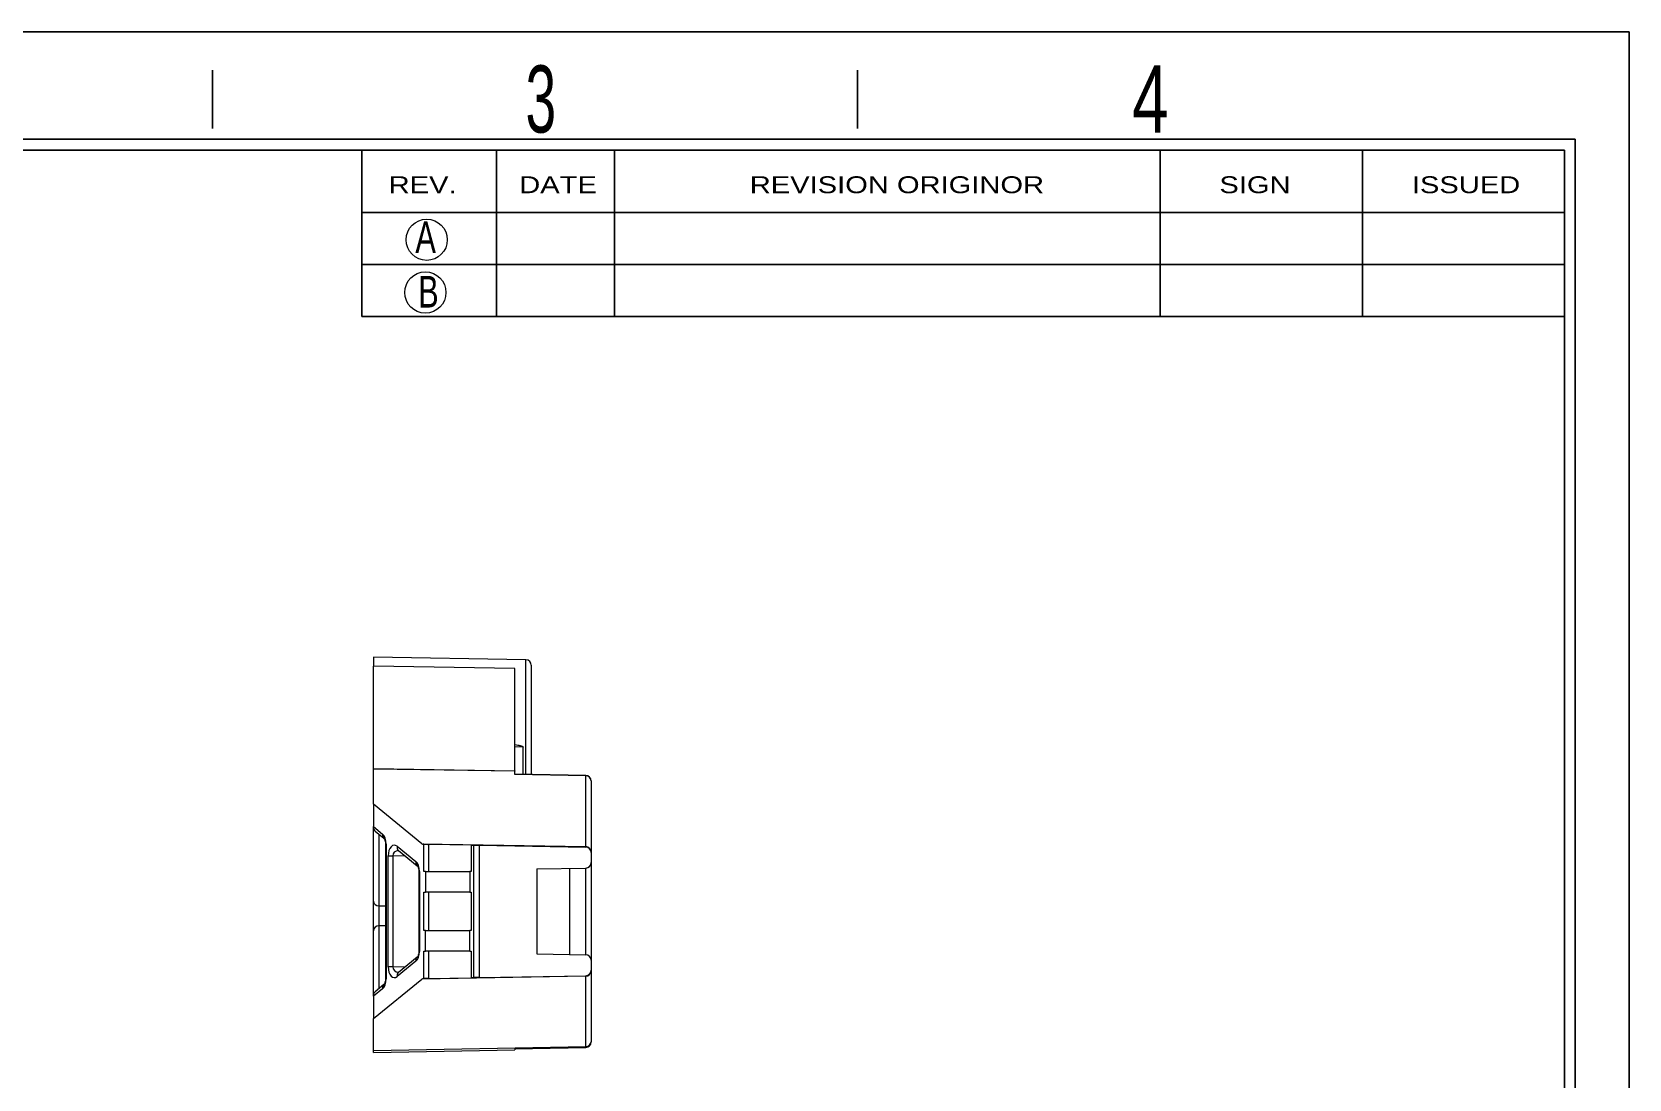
# Model space of a CAD drawing. Header units: millimetres. Extents: x 2 to 295, y 1 to 209.
# Drawn here: x 148.3 to 295.1, y 112.4 to 208.7 of the extents above; entities that cross this region are included whole.
import ezdxf

# ---------------------------------------------------------------- set-up
doc = ezdxf.new("R2010")
doc.units = ezdxf.units.MM
doc.layers.add('SLD-0', color=179, linetype='Continuous')
doc.styles.add('SLDTEXTSTYLE11', font='ARIAL.TTF', dxfattribs={"width": 1.2324})
doc.styles.add('SLDTEXTSTYLE6', font='GOTHIC.TTF', dxfattribs={"width": 0.7304})
doc.styles.add('SLDTEXTSTYLE7', font='GOTHIC.TTF', dxfattribs={"width": 0.61171})

msp = doc.modelspace()

# ---------------------------------------------------------------- linework, layer by layer
at = {"color": 7, "linetype": 'Continuous', "lineweight": 15}
for p, q in [((193.739, 150.939), (179.731, 151.183)), ((179.731, 151.183), (179.731, 150.345)), ((192.731, 150.134), (179.731, 150.345)), ((179.731, 140.946), (179.731, 150.345)), ((192.731, 140.737), (192.731, 150.134)), ((194.231, 150.439), (194.231, 140.412)), ((193.481, 140.427), (193.481, 142.919)), ((179.731, 140.946), (192.731, 140.737)), ((179.731, 140.901), (179.731, 140.946)), ((179.731, 137.66), (179.731, 140.901)), ((192.731, 140.692), (179.731, 140.901)), ((192.731, 140.737), (192.731, 140.692)), ((192.731, 140.396), (192.731, 140.692)), ((199.24, 140.316), (192.731, 140.441)), ((199.239, 140.271), (192.731, 140.396)), ((199.239, 133.769), (199.239, 140.271)), ((199.731, 139.816), (199.731, 133.224)), ((179.731, 137.66), (179.731, 135.605)), ((184.19, 134.032), (179.731, 137.66)), ((179.731, 135.605), (180.569, 134.923)), ((179.731, 135.499), (179.731, 135.605)), ((179.731, 128.762), (179.731, 135.499)), ((179.875, 135.195), (180.686, 134.535)), ((180.838, 134.007), (180.838, 121.615)), ((180.905, 134.007), (180.905, 121.615)), ((181.907, 133.805), (183.634, 132.4)), ((184.19, 134.032), (199.239, 133.769)), ((184.369, 133.983), (184.31, 133.984)), ((184.369, 131.465), (184.369, 133.983)), ((184.802, 133.975), (184.802, 131.465)), ((188.703, 133.907), (184.802, 133.975)), ((188.703, 133.907), (188.703, 131.465)), ((188.716, 133.907), (188.716, 131.465)), ((188.716, 133.907), (188.944, 133.903)), ((188.944, 121.719), (188.944, 133.903)), ((189.432, 133.895), (189.432, 121.727)), ((189.432, 133.895), (199.239, 133.723)), ((181.081, 122.703), (181.081, 132.919)), ((181.081, 132.919), (181.505, 132.919)), ((181.505, 132.919), (181.505, 122.703)), ((182.024, 133.418), (182.025, 133.418)), ((182.025, 133.418), (183.751, 132.012)), ((199.731, 133.224), (199.731, 132.294)), ((199.731, 132.294), (199.731, 123.328)), ((183.743, 132.02), (183.751, 132.012)), ((183.9, 131.488), (183.9, 124.134)), ((183.967, 131.488), (183.967, 124.134)), ((184.514, 131.465), (184.369, 131.465)), ((184.514, 131.465), (184.514, 129.565)), ((184.514, 131.465), (188.576, 131.465)), ((188.576, 131.465), (188.576, 129.565)), ((188.716, 131.465), (188.576, 131.465)), ((194.731, 131.715), (199.239, 131.794)), ((194.731, 131.715), (194.731, 123.907)), ((197.731, 131.767), (197.731, 123.855)), ((184.369, 126.057), (184.369, 129.565)), ((184.369, 129.565), (184.514, 129.565)), ((188.576, 129.565), (184.514, 129.565)), ((184.802, 129.565), (184.802, 126.057)), ((188.576, 129.565), (188.716, 129.565)), ((188.703, 129.565), (188.703, 126.057)), ((188.716, 129.565), (188.716, 126.057)), ((179.731, 120.123), (179.731, 126.013)), ((184.514, 126.057), (184.369, 126.057)), ((184.514, 124.157), (184.514, 126.057)), ((184.514, 126.057), (188.576, 126.057)), ((188.576, 124.157), (188.576, 126.057)), ((188.716, 126.057), (188.576, 126.057)), ((183.751, 123.61), (182.025, 122.204)), ((184.369, 121.639), (184.369, 124.157)), ((184.369, 124.157), (184.514, 124.157)), ((188.576, 124.157), (184.514, 124.157)), ((184.802, 124.157), (184.802, 121.646)), ((188.576, 124.157), (188.716, 124.157)), ((188.703, 124.157), (188.703, 121.714)), ((188.716, 124.157), (188.716, 121.715)), ((194.731, 123.907), (199.239, 123.828)), ((199.731, 123.328), (199.731, 122.398)), ((181.505, 122.703), (181.081, 122.703)), ((183.634, 123.222), (181.907, 121.816)), ((182.025, 122.204), (182.025, 122.205)), ((199.239, 121.853), (184.19, 121.59)), ((189.432, 121.727), (199.239, 121.898)), ((199.239, 115.378), (199.239, 121.853)), ((199.731, 122.398), (199.731, 115.833)), ((179.731, 117.961), (184.19, 121.59)), ((180.569, 120.699), (179.731, 120.017)), ((180.686, 121.087), (179.875, 120.427)), ((184.31, 121.638), (184.369, 121.639)), ((184.802, 121.646), (188.703, 121.714)), ((188.944, 121.719), (188.716, 121.715)), ((179.731, 120.017), (179.731, 120.123)), ((179.731, 120.017), (179.731, 117.961)), ((179.731, 115.009), (179.731, 117.961)), ((179.731, 115.009), (199.239, 115.378)), ((179.731, 114.827), (192.731, 115.073)), ((179.731, 114.827), (179.731, 115.009)), ((192.731, 115.183), (199.24, 115.308)), ((192.731, 115.219), (192.731, 115.073)), ((199.731, 115.833), (199.731, 115.807))]:
    msp.add_line(p, q, dxfattribs=at)
at = {"color": 8, "linetype": 'Continuous', "lineweight": 15}
for p, q in [((193.739, 140.422), (193.739, 150.939)), ((193.481, 142.919), (192.731, 142.94)), ((180.222, 134.913), (180.222, 128.312)), ((180.838, 134.007), (180.905, 134.007)), ((182.676, 132.887), (181.505, 132.919)), ((183.967, 131.488), (183.9, 131.488)), ((199.231, 123.828), (199.231, 131.793)), ((180.222, 128.312), (180.838, 128.312)), ((180.838, 126.48), (180.222, 126.479)), ((180.222, 126.479), (180.222, 120.709)), ((183.9, 124.134), (183.967, 124.134)), ((181.505, 122.703), (182.676, 122.735)), ((180.838, 121.615), (180.905, 121.615))]:
    msp.add_line(p, q, dxfattribs=at)
at = {"color": 8, "linetype": 'Continuous', "lineweight": 15, "flags": 128}
for points in [[(199.24, 140.316), (199.24, 140.308), (199.239, 140.271)], [(199.239, 115.344), (199.24, 115.312), (199.24, 115.307)]]:
    msp.add_lwpolyline(points, dxfattribs=at)
at = {"color": 7, "linetype": 'Continuous', "lineweight": 15, "flags": 128}
for points in [[(184.369, 133.983), (184.419, 133.982), (184.481, 133.981), (184.552, 133.98), (184.631, 133.978), (184.716, 133.977), (184.802, 133.975)], [(188.703, 133.907), (188.704, 133.907), (188.716, 133.907)], [(188.944, 133.903), (188.974, 133.903), (189.022, 133.902), (189.084, 133.901), (189.159, 133.899), (189.244, 133.898), (189.336, 133.896), (189.432, 133.895)], [(184.802, 121.646), (184.716, 121.645), (184.631, 121.643), (184.552, 121.642), (184.481, 121.641), (184.419, 121.64), (184.369, 121.639)], [(188.716, 121.715), (188.704, 121.714), (188.703, 121.714)], [(189.432, 121.727), (189.336, 121.725), (189.244, 121.724), (189.159, 121.722), (189.084, 121.721), (189.022, 121.72), (188.974, 121.719), (188.944, 121.719)]]:
    msp.add_lwpolyline(points, dxfattribs=at)
at = {"color": 7, "linetype": 'Continuous', "lineweight": 15}
for centre, radius, start, end in [((193.731, 150.439), 0.5, 0, 89), ((199.253, 139.793), 0.478, 2.80006, 91.66621), ((199.231, 139.816), 0.5, 0, 88.89983), ((200.237, 133.746), 0.998, 178.69253, 181.30747), ((199.231, 133.224), 0.5, 0, 89), ((199.231, 132.294), 0.5, 271, 0), ((180.206, 128.788), 0.476, 183.06121, 271.89002), ((180.213, 125.996), 0.483, 88.99584, 177.94675), ((199.231, 123.328), 0.5, 0, 89), ((199.231, 122.398), 0.5, 271, 0), ((200.237, 121.876), 0.998, 178.69245, 181.30755), ((199.253, 115.856), 0.478, 268.33366, 357.19995), ((199.249, 115.826), 0.482, 268.85117, 357.76901), ((199.231, 115.807), 0.5, 271.09855, 0)]:
    msp.add_arc(centre, radius, start, end, dxfattribs=at)
at = {"color": 8, "linetype": 'Continuous', "lineweight": 15}
for centre, radius, start, end in [((180.945, 134.825), 0.389, 165.47374, 228.18336), ((182.278, 133.706), 0.384, 165.03822, 228.65252), ((184.007, 132.301), 0.386, 165.12131, 226.79855), ((184.011, 123.319), 0.389, 131.80918, 194.52654), ((182.284, 121.914), 0.389, 131.78147, 194.52771), ((180.945, 120.797), 0.389, 131.80817, 194.52659)]:
    msp.add_arc(centre, radius, start, end, dxfattribs=at)
at = {"color": 7, "linetype": 'Continuous', "lineweight": 15}
for centre, major_axis, ratio, start_param, end_param in [((180.231, 135.55), (0.462, 0.22), 0.8650318, 2.7513557, 3.5318296), ((180.328, 134.018), (-0.01, 1), 0.5771375, 4.695767, 5.8365441), ((181.664, 132.903), (-0.014, 1), 0.5828651, 5.828821, 7.8292316), ((184.31, 134.484), (-0.004, 0.5), 0.5759127, 2.6965594, 3.126582), ((199.231, 133.224), (0, 0.546), 0.9165303, 4.712389, 6.265732), ((183.396, 131.494), (-0.005, 1), 0.5716085, 4.7031724, 5.8436843), ((183.396, 124.128), (0.005, 1), 0.5716085, 3.5810937, 4.7216056), ((181.664, 122.719), (0.014, 1), 0.5828651, 1.5955463, 3.595957), ((199.231, 122.398), (0, 0.546), 0.9165303, 3.1590459, 4.712389), ((180.231, 120.072), (0.462, -0.22), 0.8650318, 2.7513557, 3.5318296), ((180.328, 121.604), (0.01, 1), 0.5771375, 3.5882338, 4.7290109), ((184.31, 121.138), (0.004, 0.5), 0.5759127, 0.0150107, 0.4450333), ((-828.173, 97.726), (2723.42, 51.612), 0.0007342, 5.0966219, 5.0992011), ((199.231, 117.196), (-0.009, 2), 0.0001376, 3.5284068, 3.5716139)]:
    msp.add_ellipse(centre, major_axis=major_axis, ratio=ratio, start_param=start_param, end_param=end_param, dxfattribs=at)
at = {"color": 8, "linetype": 'Continuous', "lineweight": 15}
for centre, major_axis, start_param, end_param in [((182.097, 132.903), (0.587, -0.094), 1.8437462, 3.2984891), ((182.097, 122.719), (0.587, 0.094), 2.9846962, 4.485486)]:
    msp.add_ellipse(centre, major_axis=major_axis, ratio=0.838058, start_param=start_param, end_param=end_param, dxfattribs=at)
at = {"color": 7, "linetype": 'Continuous', "lineweight": 15}
for points, knots in [([(192.731, 143.154), (192.817, 143.139), (192.903, 143.123), (192.989, 143.105), (193.046, 143.093), (193.104, 143.081), (193.161, 143.067), (193.199, 143.057), (193.237, 143.047), (193.275, 143.035), (193.301, 143.028), (193.326, 143.019), (193.351, 143.01), (193.369, 143.004), (193.386, 142.997), (193.402, 142.989), (193.413, 142.984), (193.425, 142.978), (193.435, 142.972), (193.447, 142.965), (193.458, 142.958), (193.467, 142.948), (193.47, 142.944), (193.473, 142.94), (193.476, 142.936), (193.478, 142.932), (193.479, 142.928), (193.48, 142.924), (193.48, 142.923), (193.481, 142.921), (193.481, 142.919)], [0, 0, 0, 0, 0.00026287557, 0.00026287557, 0.00026287557, 0.000439604, 0.000439604, 0.000439604, 0.0005587608, 0.0005587608, 0.0005587608, 0.00063946461, 0.00063946461, 0.00063946461, 0.00069451411, 0.00069451411, 0.00069451411, 0.00073249016, 0.00073249016, 0.00073249016, 0.00077272123, 0.00077272123, 0.00077272123, 0.00078863479, 0.00078863479, 0.00078863479, 0.00080159872, 0.00080159872, 0.00080159872, 0.0008069427, 0.0008069427, 0.0008069427, 0.0008069427]), ([(180.686, 134.535), (180.689, 134.532), (180.698, 134.525), (180.74, 134.469), (180.792, 134.348), (180.831, 134.186), (180.836, 134.065), (180.838, 134.007)], [0, 0, 0, 0, 0.1387576, 0.3719457, 0.5924087, 0.8056132, 1, 1, 1, 1]), ([(183.751, 132.012), (183.754, 132.01), (183.761, 132.004), (183.803, 131.95), (183.854, 131.829), (183.893, 131.668), (183.898, 131.546), (183.9, 131.488)], [0, 0, 0, 0, 0.1380823, 0.3684754, 0.5877014, 0.8016967, 1, 1, 1, 1]), ([(179.731, 126.013), (179.731, 126.067), (179.731, 126.138), (179.731, 126.317), (179.731, 126.423), (179.731, 126.658), (179.731, 126.79), (179.731, 127.063), (179.731, 127.209), (179.731, 127.642), (179.731, 127.936), (179.731, 128.433), (179.731, 128.635), (179.731, 128.762)], [0, 0, 0, 0, 0.125, 0.125, 0.25, 0.25, 0.375, 0.375, 0.5, 0.5, 0.75, 0.75, 1, 1, 1, 1]), ([(180.222, 128.312), (180.218, 128.227), (180.215, 128.093), (180.21, 127.761), (180.209, 127.565), (180.209, 127.181), (180.21, 126.988), (180.215, 126.674), (180.218, 126.55), (180.222, 126.479)], [0, 0, 0, 0, 0.25, 0.25, 0.5, 0.5, 0.75, 0.75, 1, 1, 1, 1]), ([(183.9, 124.134), (183.9, 124.103), (183.897, 124.012), (183.874, 123.864), (183.827, 123.72), (183.771, 123.627), (183.758, 123.615), (183.751, 123.61)], [0, 0, 0, 0, 0.10609119, 0.31019206, 0.52933088, 0.76245204, 1, 1, 1, 1]), ([(180.838, 121.615), (180.838, 121.584), (180.836, 121.493), (180.812, 121.346), (180.766, 121.203), (180.708, 121.107), (180.694, 121.094), (180.686, 121.087)], [0, 0, 0, 0, 0.1045283, 0.3050099, 0.5226596, 0.7561525, 1, 1, 1, 1])]:
    msp.add_open_spline(points, degree=3, knots=knots, dxfattribs=at)
at = {"layer": 'SLD-0'}
for p, q in [((1.591, 208.674), (295.107, 208.674)), ((295.107, 208.674), (295.107, 1.294)), ((12.675, 197.811), (289.181, 197.811)), ((252.017, 197.811), (252.017, 182.514)), ((270.599, 197.811), (270.599, 182.514)), ((289.181, 197.811), (289.181, 7.219))]:
    msp.add_line(p, q, dxfattribs=at)
at = {"layer": 'SLD-0', "color": 6, "linetype": 'Continuous'}
for p, q in [((164.952, 199.786), (164.952, 205.169)), ((224.204, 199.786), (224.204, 205.169)), ((11.687, 198.799), (290.169, 198.799)), ((290.169, 198.799), (290.169, 6.231))]:
    msp.add_line(p, q, dxfattribs=at)
at = {"layer": 'SLD-0', "color": 179, "linetype": 'Continuous'}
for p, q in [((178.659, 197.811), (178.659, 182.514)), ((191.05, 197.811), (191.05, 182.514)), ((201.886, 197.811), (201.886, 182.514)), ((178.659, 192.074), (289.181, 192.074)), ((178.659, 187.294), (289.181, 187.294)), ((178.659, 182.514), (289.181, 182.514))]:
    msp.add_line(p, q, dxfattribs=at)
at = {"layer": 'SLD-0', "lineweight": 0}
for centre in [(184.622, 189.564), (184.499, 184.715)]:
    msp.add_circle(centre, 1.894, dxfattribs=at)

# ---------------------------------------------------------------- texts
at = {"layer": 'SLD-0', "attachment_point": 1}
for s, insert, char_height, style in [('3', (193.707, 205.593), 6.172, 'SLDTEXTSTYLE7'), ('4', (249.441, 205.587), 6.172, 'SLDTEXTSTYLE6'), ('A', (183.578, 191.252), 2.903, 'SLDTEXTSTYLE6'), ('B', (183.832, 186.237), 2.903, 'SLDTEXTSTYLE6')]:
    msp.add_mtext(s, dxfattribs=dict(at, insert=insert, char_height=char_height, style=style))
at = {"layer": 'SLD-0', "color": 179, "attachment_point": 1, "style": 'SLDTEXTSTYLE11'}
for s, insert, char_height in [('REV.', (181.129, 195.4), 1.5536), ('DATE', (193.126, 195.4), 1.5536), ('REVISION ORIGINOR', (214.308, 195.4), 1.55363), ('SIGN', (257.466, 195.4), 1.5536), ('ISSUED', (275.148, 195.4), 1.5536)]:
    msp.add_mtext(s, dxfattribs=dict(at, insert=insert, char_height=char_height))

doc.saveas('drawing.dxf')
